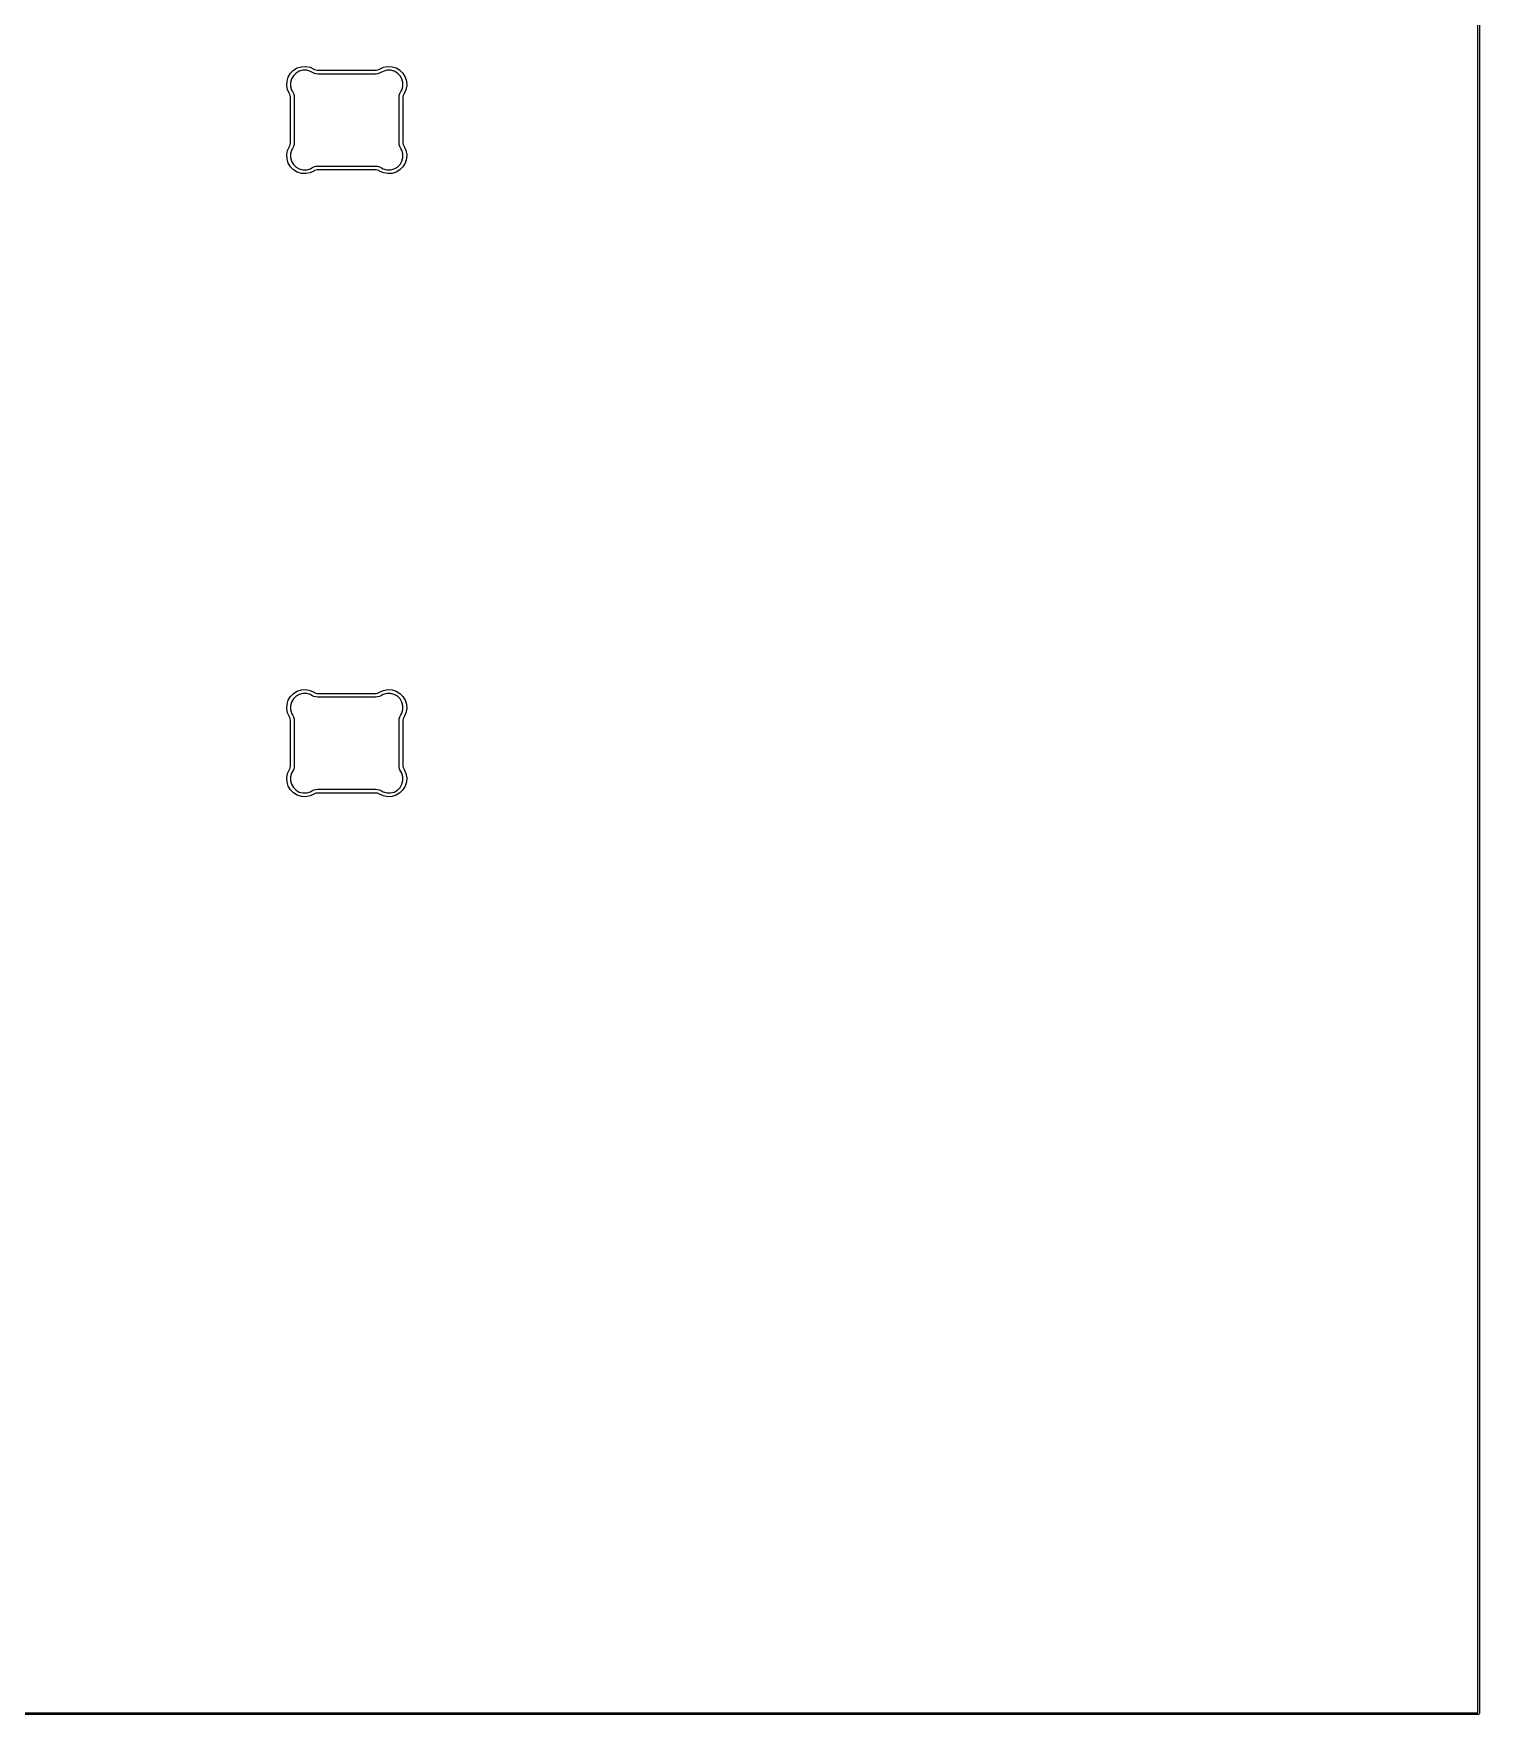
# Model space of a CAD drawing. Header units: millimetres. Extents: x 78 to 168, y -148 to -45.
# Drawn here: x 123.1 to 168.3, y -148 to -95.4 of the extents above; entities that cross this region are included whole.
import ezdxf

# ---------------------------------------------------------------- set-up
doc = ezdxf.new("R2010")
doc.units = ezdxf.units.MM
doc.layers.add('Edge.Cuts', color=254, linetype='CONTINUOUS', true_color=0xd0d2cd)

msp = doc.modelspace()

# ---------------------------------------------------------------- linework, layer by layer
at = {"layer": 'Edge.Cuts', "linetype": 'CONTINUOUS'}
for p, q in [((168.3, -45.212), (168.3, -147.955)), ((168.25, -147.93), (168.25, -45.237)), ((130.991817, -96.872974), (131.031908, -96.743608)), ((131.031908, -96.743608), (131.101883, -96.62765)), ((131.101883, -96.62765), (131.19765, -96.531883)), ((131.190093, -96.703535), (131.131592, -96.806017)), ((131.273535, -96.620093), (131.190093, -96.703535)), ((131.19765, -96.531883), (131.313608, -96.461908)), ((131.376017, -96.561592), (131.273535, -96.620093)), ((131.313608, -96.461908), (131.442974, -96.421817)), ((131.490293, -96.532166), (131.376017, -96.561592)), ((131.442974, -96.421817), (131.578181, -96.413957)), ((131.608284, -96.533896), (131.490293, -96.532166)), ((131.578181, -96.413957), (131.71132, -96.438786)), ((131.721649, -96.56666), (131.608284, -96.533896)), ((131.71132, -96.438786), (131.834603, -96.494851)), ((131.772084, -96.597279), (131.721649, -96.56666)), ((131.772085, -96.597279), (131.772084, -96.597279)), ((131.772086, -96.59728), (131.772085, -96.597279)), ((131.831027, -96.626239), (131.772086, -96.59728)), ((131.894248, -96.644009), (131.831027, -96.626239)), ((131.834603, -96.494851), (131.834604, -96.494852)), ((131.834604, -96.494852), (131.853358, -96.506326)), ((131.853358, -96.506326), (131.894425, -96.522035)), ((131.959646, -96.65), (131.894248, -96.644009)), ((131.894425, -96.522035), (131.937663, -96.530023)), ((131.937663, -96.530023), (131.959646, -96.53)), ((131.959646, -96.53), (131.959647, -96.53)), ((131.959647, -96.65), (131.959646, -96.649999)), ((131.959646, -96.649999), (131.959646, -96.65)), ((131.959647, -96.53), (132.86, -96.53)), ((132.86, -96.65), (131.959647, -96.65)), ((132.86, -96.53), (133.760353, -96.53)), ((133.760352, -96.65), (132.86, -96.65)), ((133.760353, -96.65), (133.760352, -96.65)), ((133.760353, -96.53), (133.760354, -96.53)), ((133.825751, -96.64401), (133.760353, -96.649999)), ((133.760353, -96.649999), (133.760353, -96.65)), ((133.760354, -96.53), (133.782338, -96.530023)), ((133.782338, -96.530023), (133.825575, -96.522036)), ((133.825575, -96.522036), (133.866642, -96.506327)), ((133.888974, -96.62624), (133.825751, -96.64401)), ((133.866642, -96.506327), (133.885394, -96.494853)), ((133.885394, -96.494853), (133.885396, -96.494852)), ((133.885396, -96.494852), (134.00868, -96.438787)), ((133.947916, -96.597279), (133.888974, -96.62624)), ((133.947917, -96.597277), (133.947916, -96.597279)), ((133.998351, -96.566661), (133.947917, -96.597277)), ((134.111715, -96.533897), (133.998351, -96.566661)), ((134.00868, -96.438787), (134.141819, -96.413959)), ((134.229706, -96.532167), (134.111715, -96.533897)), ((134.141819, -96.413959), (134.277026, -96.421819)), ((134.343982, -96.561594), (134.229706, -96.532167)), ((134.277026, -96.421819), (134.406391, -96.46191)), ((134.446463, -96.620096), (134.343982, -96.561594)), ((134.406391, -96.46191), (134.522348, -96.531885)), ((134.529904, -96.703537), (134.446463, -96.620096)), ((134.522348, -96.531885), (134.618115, -96.627652)), ((134.588406, -96.806018), (134.529904, -96.703537)), ((134.618115, -96.627652), (134.68809, -96.743609)), ((134.68809, -96.743609), (134.728181, -96.872974)), ((130.983957, -97.008181), (130.991817, -96.872974)), ((131.008786, -97.14132), (130.983957, -97.008181)), ((131.064853, -97.264606), (131.008786, -97.14132)), ((131.064854, -97.264607), (131.064853, -97.264606)), ((131.076328, -97.283359), (131.064854, -97.264607)), ((131.092037, -97.324425), (131.076328, -97.283359)), ((131.131592, -96.806017), (131.102166, -96.920293)), ((131.102166, -96.920293), (131.103896, -97.038284)), ((131.103896, -97.038284), (131.13666, -97.151649)), ((131.13666, -97.151649), (131.167279, -97.202084)), ((131.167279, -97.202084), (131.167279, -97.202085)), ((131.167279, -97.202085), (131.19624, -97.261026)), ((131.19624, -97.261026), (131.214011, -97.324249)), ((134.50599, -97.324249), (134.52376, -97.261026)), ((134.52376, -97.261026), (134.552721, -97.202084)), ((134.552721, -97.202084), (134.552722, -97.202082)), ((134.552722, -97.202082), (134.583339, -97.151649)), ((134.583339, -97.151649), (134.616103, -97.038285)), ((134.617833, -96.920294), (134.588406, -96.806018)), ((134.616103, -97.038285), (134.617833, -96.920294)), ((134.643673, -97.283358), (134.627964, -97.324425)), ((134.655147, -97.264606), (134.643673, -97.283358)), ((134.711213, -97.14132), (134.655147, -97.264603)), ((134.655147, -97.264603), (134.655147, -97.264606)), ((134.736041, -97.008181), (134.711213, -97.14132)), ((134.728181, -96.872974), (134.736041, -97.008181)), ((131.100024, -97.367661), (131.092037, -97.324425)), ((131.1, -97.389645), (131.100024, -97.367661)), ((131.1, -97.389647), (131.1, -97.389645)), ((131.1, -98.09), (131.1, -97.389647)), ((131.214011, -97.324249), (131.219999, -97.389645)), ((131.219999, -97.389645), (131.22, -97.389647)), ((131.22, -97.389647), (131.22, -98.09)), ((134.5, -97.389645), (134.50599, -97.324249)), ((134.5, -97.389647), (134.5, -97.389645)), ((134.5, -98.09), (134.5, -97.389647)), ((134.627964, -97.324425), (134.619977, -97.367662)), ((134.619977, -97.367662), (134.62, -97.389645)), ((134.62, -97.389645), (134.62, -97.389647)), ((134.62, -97.389647), (134.62, -98.09)), ((131.1, -98.790353), (131.1, -98.09)), ((131.22, -98.09), (131.22, -98.790353)), ((134.5, -98.790352), (134.5, -98.09)), ((134.62, -98.09), (134.62, -98.790353)), ((131.076337, -98.896634), (131.092047, -98.855578)), ((131.092047, -98.855578), (131.100028, -98.81235)), ((131.100002, -98.790364), (131.1, -98.790353)), ((131.1, -98.790371), (131.100002, -98.790364)), ((131.100028, -98.81235), (131.1, -98.790371)), ((131.214022, -98.855748), (131.196247, -98.918983)), ((131.219996, -98.790368), (131.214022, -98.855748)), ((131.22, -98.790353), (131.219996, -98.790368)), ((134.50599, -98.855751), (134.5, -98.790352)), ((134.52376, -98.918974), (134.50599, -98.855751)), ((134.62, -98.790354), (134.619977, -98.812338)), ((134.619977, -98.812338), (134.627964, -98.855575)), ((134.62, -98.790353), (134.62, -98.790354)), ((134.627964, -98.855575), (134.643673, -98.896642)), ((130.983959, -99.171819), (131.008787, -99.03868)), ((130.991819, -99.307026), (130.983959, -99.171819)), ((131.03191, -99.436391), (130.991819, -99.307026)), ((131.008787, -99.03868), (131.064853, -98.915395)), ((131.064853, -98.915395), (131.064859, -98.915389)), ((131.064859, -98.915389), (131.064862, -98.915379)), ((131.064862, -98.915379), (131.076337, -98.896634)), ((131.103897, -99.141715), (131.102167, -99.259706)), ((131.102167, -99.259706), (131.131594, -99.373982)), ((131.136661, -99.028351), (131.103897, -99.141715)), ((131.131594, -99.373982), (131.190096, -99.476463)), ((131.167268, -98.977932), (131.136661, -99.028351)), ((131.16727, -98.977931), (131.167268, -98.977932)), ((131.167273, -98.977924), (131.16727, -98.977931)), ((131.167279, -98.977915), (131.167273, -98.977924)), ((131.16728, -98.97791), (131.167279, -98.977915)), ((131.196247, -98.918983), (131.16728, -98.97791)), ((134.552721, -98.977916), (134.52376, -98.918974)), ((134.529904, -99.476463), (134.588406, -99.373982)), ((134.552722, -98.977917), (134.552721, -98.977916)), ((134.583339, -99.028351), (134.552722, -98.977917)), ((134.616103, -99.141715), (134.583339, -99.028351)), ((134.588406, -99.373982), (134.617833, -99.259706)), ((134.617833, -99.259706), (134.616103, -99.141715)), ((134.643673, -98.896642), (134.655147, -98.915394)), ((134.655147, -98.915394), (134.655147, -98.915395)), ((134.655147, -98.915395), (134.711213, -99.03868)), ((134.728181, -99.307026), (134.68809, -99.436391)), ((134.711213, -99.03868), (134.736041, -99.171819)), ((134.736041, -99.171819), (134.728181, -99.307026)), ((131.101885, -99.552348), (131.03191, -99.436391)), ((131.197652, -99.648115), (131.101885, -99.552348)), ((131.190096, -99.476463), (131.273537, -99.559904)), ((131.313609, -99.71809), (131.197652, -99.648115)), ((131.273537, -99.559904), (131.376018, -99.618406)), ((131.442974, -99.758181), (131.313609, -99.71809)), ((131.376018, -99.618406), (131.490294, -99.647833)), ((131.578181, -99.766041), (131.442974, -99.758181)), ((131.490294, -99.647833), (131.608285, -99.646103)), ((131.71132, -99.741213), (131.578181, -99.766041)), ((131.608285, -99.646103), (131.721649, -99.613339)), ((131.834605, -99.685147), (131.71132, -99.741213)), ((131.721649, -99.613339), (131.772085, -99.582721)), ((131.772085, -99.58272), (131.831026, -99.55376)), ((131.772085, -99.582721), (131.772085, -99.58272)), ((131.831026, -99.55376), (131.894249, -99.535989)), ((131.834607, -99.685146), (131.834605, -99.685146)), ((131.834605, -99.685146), (131.834605, -99.685147)), ((131.853359, -99.673672), (131.834607, -99.685146)), ((131.894425, -99.657963), (131.853359, -99.673672)), ((131.894249, -99.535989), (131.959645, -99.53)), ((131.937661, -99.649976), (131.894425, -99.657963)), ((131.959645, -99.65), (131.937661, -99.649976)), ((131.959645, -99.53), (131.959647, -99.53)), ((131.959647, -99.65), (131.959645, -99.649999)), ((131.959645, -99.649999), (131.959645, -99.65)), ((131.959647, -99.53), (132.86, -99.53)), ((132.86, -99.65), (131.959647, -99.65)), ((132.86, -99.53), (133.760353, -99.53)), ((133.760353, -99.65), (132.86, -99.65)), ((133.760353, -99.53), (133.825751, -99.53599)), ((133.760354, -99.65), (133.760353, -99.649999)), ((133.760353, -99.649999), (133.760353, -99.65)), ((133.782338, -99.649977), (133.760354, -99.65)), ((133.825575, -99.657964), (133.782338, -99.649977)), ((133.866642, -99.673673), (133.825575, -99.657964)), ((133.825751, -99.53599), (133.888974, -99.55376)), ((133.885394, -99.685147), (133.866642, -99.673673)), ((133.885396, -99.685147), (133.885394, -99.685147)), ((134.00868, -99.741213), (133.885396, -99.685147)), ((133.888974, -99.55376), (133.947916, -99.582721)), ((133.947916, -99.582721), (133.947917, -99.582722)), ((133.947917, -99.582722), (133.998351, -99.613339)), ((133.998351, -99.613339), (134.111715, -99.646103)), ((134.141819, -99.766041), (134.00868, -99.741213)), ((134.111715, -99.646103), (134.229706, -99.647833)), ((134.277026, -99.758181), (134.141819, -99.766041)), ((134.229706, -99.647833), (134.343982, -99.618406)), ((134.406391, -99.71809), (134.277026, -99.758181)), ((134.343982, -99.618406), (134.446463, -99.559904)), ((134.522348, -99.648115), (134.406391, -99.71809)), ((134.446463, -99.559904), (134.529904, -99.476463)), ((134.618115, -99.552348), (134.522348, -99.648115)), ((134.68809, -99.436391), (134.618115, -99.552348)), ((131.031908, -116.243608), (131.101883, -116.12765)), ((131.101883, -116.12765), (131.19765, -116.031883)), ((131.190093, -116.203535), (131.131592, -116.306017)), ((131.273535, -116.120093), (131.190093, -116.203535)), ((131.19765, -116.031883), (131.313608, -115.961908)), ((131.376017, -116.061592), (131.273535, -116.120093)), ((131.313608, -115.961908), (131.442974, -115.921817)), ((131.490293, -116.032166), (131.376017, -116.061592)), ((131.442974, -115.921817), (131.578181, -115.913957)), ((131.608284, -116.033896), (131.490293, -116.032166)), ((131.578181, -115.913957), (131.71132, -115.938786)), ((131.721649, -116.06666), (131.608284, -116.033896)), ((131.71132, -115.938786), (131.834603, -115.994851)), ((131.772084, -116.097279), (131.721649, -116.06666)), ((131.772085, -116.097279), (131.772084, -116.097279)), ((131.772086, -116.09728), (131.772085, -116.097279)), ((131.831027, -116.126239), (131.772086, -116.09728)), ((131.894248, -116.144009), (131.831027, -116.126239)), ((131.834603, -115.994851), (131.834604, -115.994852)), ((131.834604, -115.994852), (131.853358, -116.006326)), ((131.853358, -116.006326), (131.894425, -116.022035)), ((131.959646, -116.15), (131.894248, -116.144009)), ((131.894425, -116.022035), (131.937663, -116.030023)), ((131.937663, -116.030023), (131.959646, -116.03)), ((131.959646, -116.03), (131.959647, -116.03)), ((131.959647, -116.15), (131.959646, -116.149999)), ((131.959646, -116.149999), (131.959646, -116.15)), ((131.959647, -116.03), (132.86, -116.03)), ((132.86, -116.15), (131.959647, -116.15)), ((132.86, -116.03), (133.760353, -116.03)), ((133.760352, -116.15), (132.86, -116.15)), ((133.760353, -116.15), (133.760352, -116.15)), ((133.760353, -116.03), (133.760354, -116.03)), ((133.825751, -116.14401), (133.760353, -116.149999)), ((133.760353, -116.149999), (133.760353, -116.15)), ((133.760354, -116.03), (133.782338, -116.030023)), ((133.782338, -116.030023), (133.825575, -116.022036)), ((133.825575, -116.022036), (133.866642, -116.006327)), ((133.888974, -116.12624), (133.825751, -116.14401)), ((133.866642, -116.006327), (133.885394, -115.994853)), ((133.885394, -115.994853), (133.885396, -115.994852)), ((133.885396, -115.994852), (134.00868, -115.938787)), ((133.947916, -116.097279), (133.888974, -116.12624)), ((133.947917, -116.097277), (133.947916, -116.097279)), ((133.998351, -116.066661), (133.947917, -116.097277)), ((134.111715, -116.033897), (133.998351, -116.066661)), ((134.00868, -115.938787), (134.141819, -115.913959)), ((134.229706, -116.032167), (134.111715, -116.033897)), ((134.141819, -115.913959), (134.277026, -115.921819)), ((134.343982, -116.061594), (134.229706, -116.032167)), ((134.277026, -115.921819), (134.406391, -115.96191)), ((134.446463, -116.120096), (134.343982, -116.061594)), ((134.406391, -115.96191), (134.522348, -116.031885)), ((134.529904, -116.203537), (134.446463, -116.120096)), ((134.522348, -116.031885), (134.618115, -116.127652)), ((134.588406, -116.306018), (134.529904, -116.203537)), ((134.618115, -116.127652), (134.68809, -116.243609)), ((130.983957, -116.508181), (130.991817, -116.372974)), ((131.008786, -116.64132), (130.983957, -116.508181)), ((130.991817, -116.372974), (131.031908, -116.243608)), ((131.064853, -116.764606), (131.008786, -116.64132)), ((131.131592, -116.306017), (131.102166, -116.420293)), ((131.102166, -116.420293), (131.103896, -116.538284)), ((131.103896, -116.538284), (131.13666, -116.651649)), ((131.13666, -116.651649), (131.167279, -116.702084)), ((131.167279, -116.702084), (131.167279, -116.702085)), ((131.167279, -116.702085), (131.19624, -116.761026)), ((134.52376, -116.761026), (134.552721, -116.702084)), ((134.552721, -116.702084), (134.552722, -116.702082)), ((134.552722, -116.702082), (134.583339, -116.651649)), ((134.583339, -116.651649), (134.616103, -116.538285)), ((134.617833, -116.420294), (134.588406, -116.306018)), ((134.616103, -116.538285), (134.617833, -116.420294)), ((134.711213, -116.64132), (134.655147, -116.764603)), ((134.68809, -116.243609), (134.728181, -116.372974)), ((134.736041, -116.508181), (134.711213, -116.64132)), ((134.728181, -116.372974), (134.736041, -116.508181)), ((131.064854, -116.764607), (131.064853, -116.764606)), ((131.076328, -116.783359), (131.064854, -116.764607)), ((131.092037, -116.824425), (131.076328, -116.783359)), ((131.100024, -116.867661), (131.092037, -116.824425)), ((131.1, -116.889645), (131.100024, -116.867661)), ((131.1, -116.889647), (131.1, -116.889645)), ((131.1, -117.59), (131.1, -116.889647)), ((131.19624, -116.761026), (131.214011, -116.824249)), ((131.214011, -116.824249), (131.219999, -116.889645)), ((131.219999, -116.889645), (131.22, -116.889647)), ((131.22, -116.889647), (131.22, -117.59)), ((134.5, -116.889645), (134.50599, -116.824249)), ((134.5, -116.889647), (134.5, -116.889645)), ((134.5, -117.59), (134.5, -116.889647)), ((134.50599, -116.824249), (134.52376, -116.761026)), ((134.627964, -116.824425), (134.619977, -116.867662)), ((134.619977, -116.867662), (134.62, -116.889645)), ((134.62, -116.889645), (134.62, -116.889647)), ((134.62, -116.889647), (134.62, -117.59)), ((134.643673, -116.783358), (134.627964, -116.824425)), ((134.655147, -116.764606), (134.643673, -116.783358)), ((134.655147, -116.764603), (134.655147, -116.764606)), ((131.1, -118.290353), (131.1, -117.59)), ((131.22, -117.59), (131.22, -118.290353)), ((134.5, -118.290352), (134.5, -117.59)), ((134.62, -117.59), (134.62, -118.290353)), ((131.092047, -118.355578), (131.100028, -118.31235)), ((131.100002, -118.290364), (131.1, -118.290353)), ((131.1, -118.290371), (131.100002, -118.290364)), ((131.100028, -118.31235), (131.1, -118.290371)), ((131.219996, -118.290368), (131.214022, -118.355748)), ((131.22, -118.290353), (131.219996, -118.290368)), ((134.50599, -118.355751), (134.5, -118.290352)), ((134.62, -118.290354), (134.619977, -118.312338)), ((134.619977, -118.312338), (134.627964, -118.355575)), ((134.62, -118.290353), (134.62, -118.290354)), ((130.983959, -118.671819), (131.008787, -118.53868)), ((130.991819, -118.807026), (130.983959, -118.671819)), ((131.03191, -118.936391), (130.991819, -118.807026)), ((131.008787, -118.53868), (131.064853, -118.415395)), ((131.064853, -118.415395), (131.064859, -118.415389)), ((131.064859, -118.415389), (131.064862, -118.415379)), ((131.064862, -118.415379), (131.076337, -118.396634)), ((131.076337, -118.396634), (131.092047, -118.355578)), ((131.103897, -118.641715), (131.102167, -118.759706)), ((131.102167, -118.759706), (131.131594, -118.873982)), ((131.136661, -118.528351), (131.103897, -118.641715)), ((131.167268, -118.477932), (131.136661, -118.528351)), ((131.16727, -118.477931), (131.167268, -118.477932)), ((131.167273, -118.477924), (131.16727, -118.477931)), ((131.167279, -118.477915), (131.167273, -118.477924)), ((131.16728, -118.47791), (131.167279, -118.477915)), ((131.196247, -118.418983), (131.16728, -118.47791)), ((131.214022, -118.355748), (131.196247, -118.418983)), ((134.52376, -118.418974), (134.50599, -118.355751)), ((134.552721, -118.477916), (134.52376, -118.418974)), ((134.552722, -118.477917), (134.552721, -118.477916)), ((134.583339, -118.528351), (134.552722, -118.477917)), ((134.616103, -118.641715), (134.583339, -118.528351)), ((134.588406, -118.873982), (134.617833, -118.759706)), ((134.617833, -118.759706), (134.616103, -118.641715)), ((134.627964, -118.355575), (134.643673, -118.396642)), ((134.643673, -118.396642), (134.655147, -118.415394)), ((134.655147, -118.415394), (134.655147, -118.415395)), ((134.655147, -118.415395), (134.711213, -118.53868)), ((134.728181, -118.807026), (134.68809, -118.936391)), ((134.711213, -118.53868), (134.736041, -118.671819)), ((134.736041, -118.671819), (134.728181, -118.807026)), ((131.101885, -119.052348), (131.03191, -118.936391)), ((131.197652, -119.148115), (131.101885, -119.052348)), ((131.131594, -118.873982), (131.190096, -118.976463)), ((131.190096, -118.976463), (131.273537, -119.059904)), ((131.313609, -119.21809), (131.197652, -119.148115)), ((131.273537, -119.059904), (131.376018, -119.118406)), ((131.442974, -119.258181), (131.313609, -119.21809)), ((131.376018, -119.118406), (131.490294, -119.147833)), ((131.578181, -119.266041), (131.442974, -119.258181)), ((131.490294, -119.147833), (131.608285, -119.146103)), ((131.71132, -119.241213), (131.578181, -119.266041)), ((131.608285, -119.146103), (131.721649, -119.113339)), ((131.834605, -119.185147), (131.71132, -119.241213)), ((131.721649, -119.113339), (131.772085, -119.082721)), ((131.772085, -119.08272), (131.831026, -119.05376)), ((131.772085, -119.082721), (131.772085, -119.08272)), ((131.831026, -119.05376), (131.894249, -119.035989)), ((131.834607, -119.185146), (131.834605, -119.185146)), ((131.834605, -119.185146), (131.834605, -119.185147)), ((131.853359, -119.173672), (131.834607, -119.185146)), ((131.894425, -119.157963), (131.853359, -119.173672)), ((131.894249, -119.035989), (131.959645, -119.03)), ((131.937661, -119.149976), (131.894425, -119.157963)), ((131.959645, -119.15), (131.937661, -119.149976)), ((131.959645, -119.03), (131.959647, -119.03)), ((131.959647, -119.15), (131.959645, -119.149999)), ((131.959645, -119.149999), (131.959645, -119.15)), ((131.959647, -119.03), (132.86, -119.03)), ((132.86, -119.15), (131.959647, -119.15)), ((132.86, -119.03), (133.760353, -119.03)), ((133.760353, -119.15), (132.86, -119.15)), ((133.760353, -119.03), (133.825751, -119.03599)), ((133.760354, -119.15), (133.760353, -119.149999)), ((133.760353, -119.149999), (133.760353, -119.15)), ((133.782338, -119.149977), (133.760354, -119.15)), ((133.825575, -119.157964), (133.782338, -119.149977)), ((133.866642, -119.173673), (133.825575, -119.157964)), ((133.825751, -119.03599), (133.888974, -119.05376)), ((133.885394, -119.185147), (133.866642, -119.173673)), ((133.885396, -119.185147), (133.885394, -119.185147)), ((134.00868, -119.241213), (133.885396, -119.185147)), ((133.888974, -119.05376), (133.947916, -119.082721)), ((133.947916, -119.082721), (133.947917, -119.082722)), ((133.947917, -119.082722), (133.998351, -119.113339)), ((133.998351, -119.113339), (134.111715, -119.146103)), ((134.141819, -119.266041), (134.00868, -119.241213)), ((134.111715, -119.146103), (134.229706, -119.147833)), ((134.277026, -119.258181), (134.141819, -119.266041)), ((134.229706, -119.147833), (134.343982, -119.118406)), ((134.406391, -119.21809), (134.277026, -119.258181)), ((134.343982, -119.118406), (134.446463, -119.059904)), ((134.522348, -119.148115), (134.406391, -119.21809)), ((134.446463, -119.059904), (134.529904, -118.976463)), ((134.618115, -119.052348), (134.522348, -119.148115)), ((134.529904, -118.976463), (134.588406, -118.873982)), ((134.68809, -118.936391), (134.618115, -119.052348)), ((168.275, -147.98), (77.851, -147.98)), ((77.876, -147.93), (168.25, -147.93)), ((168.284567, -147.978097), (168.275, -147.98)), ((168.298097, -147.964567), (168.284567, -147.978097)), ((168.3, -147.955), (168.298097, -147.964567))]:
    msp.add_line(p, q, dxfattribs=at)

doc.saveas('drawing.dxf')
